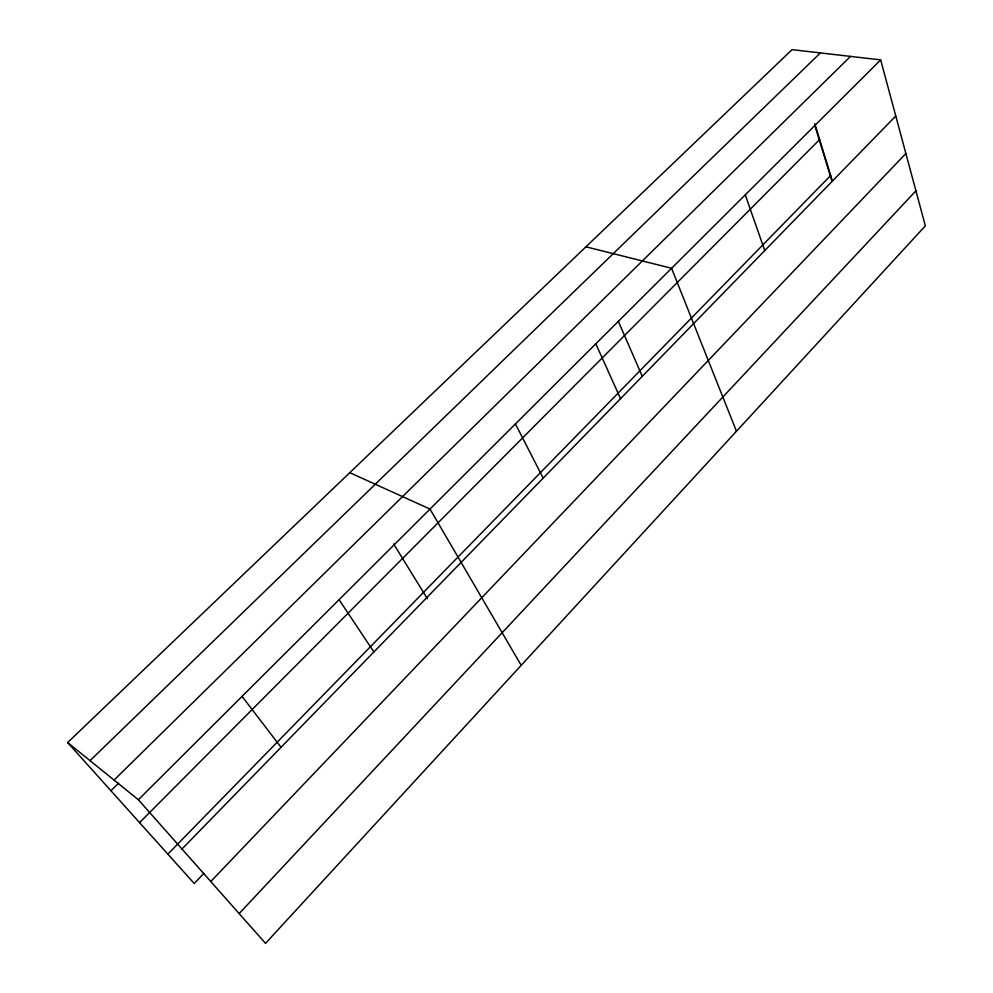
<?xml version="1.0" encoding="UTF-8"?>
<svg xmlns="http://www.w3.org/2000/svg" width="993" height="993" viewBox="0 0 993 993"><rect width="100%" height="100%" fill="white"/><g stroke="black" fill="none" stroke-linecap="round" stroke-linejoin="round"><path stroke-width="1.49" d="M239.152 913.585L915.918 190.83M210.789 881.536L905.877 153.505M203.838 873.43L194.206 883.472L67.648 742.541L792.054 49.65L880.667 59.89L925.352 225.858L265.516 943.35L138.362 799.737L67.648 742.541M181.992 849.015L895.773 116.007M167.854 854.129L830.669 175.476M139.566 822.626L819.635 139.541M138.362 799.737L880.667 59.89M110.918 790.726L118.626 783.142M114.058 780.076L850.505 56.402M90.04 760.65L820.379 52.927M585.92 246.81L671.591 268.271L736.458 431.247M349.784 472.668L429.994 509.061L521.188 665.335M242.056 696.378L281.044 747.295M339.06 599.698L373.902 651.942M393.65 543.953L427.375 598.754M515.417 423.937L543.183 478.105M595.8 343.814L620.551 398.64M618.329 321.322L642.272 376.347M745.271 194.839L764.759 250.546M814.769 123.678L832.469 181.347M814.856 125.49L832.047 181.446"/></g></svg>
